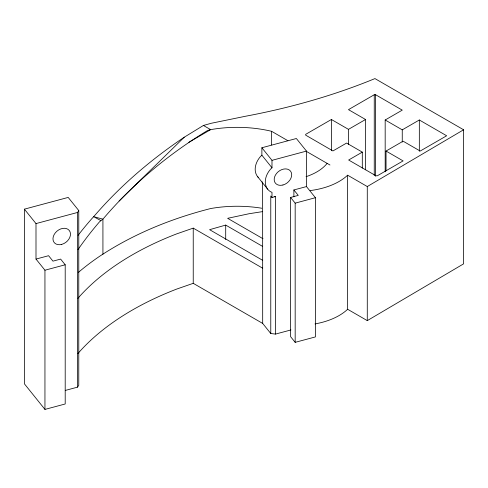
<?xml version="1.0" encoding="UTF-8"?>
<svg xmlns="http://www.w3.org/2000/svg" width="488" height="488" viewBox="0 0 488 488"><rect width="100%" height="100%" fill="white"/><g stroke="black" fill="none" stroke-linecap="round" stroke-linejoin="round"><path stroke-width="0.73" d="M77.94 353.501A291.69 168.409 0 0 1 176.656 289.091L193.236 283.327L262.684 323.422L270.773 333.511L275.494 334.091L275.494 196.572L271.987 197.512L271.987 192.333L270.468 191.692A19.447 14.402 -38.8 0 1 270.468 169.232L271.987 167.774L261.873 155.196L261.879 147.754L296.362 138.513L306.476 151.091L306.476 186.581L315.425 197.713L315.431 336.915L295.173 342.344L290.598 336.653L290.598 197.451L298.26 195.395L293.886 189.954L306.476 186.581M270.773 333.511L270.773 195.993L271.987 197.512M271.578 144.954L271.578 131.296A90.213 52.082 0 0 0 210.639 129.637L207.601 130.479C168.336 154.275 132.632 184.104 102.925 219.155L99.491 221.839A339.569 271.907 -19 0 0 78.019 249.539M262.129 181.774L262.635 184.354L262.684 323.422M65.258 390.443L77.574 387.136L77.574 212.451L78.769 210.566L68.198 197.42L24.4 209.163L24.449 383.885L44.951 409.414L65.203 403.985L65.203 264.783L60.628 259.091L52.96 261.147L48.587 255.706L36.002 259.079L35.996 223.589L24.4 209.163M77.574 387.136L78.769 385.252L78.769 210.566M119.084 200.983L184.263 137.207L203.411 125.465L211.316 123.257L245.513 116.248A476.294 274.982 0 0 0 374.943 78.592L463.6 129.778L463.6 263.856L367.281 320.622L347.633 309.276A58.267 33.642 0 0 1 315.016 323.922M261.873 155.196L260.354 156.654A19.447 14.402 -38.8 0 0 258.555 177.699M184.263 137.207C150.804 159.667 119.926 186.062 93.672 216.702L92.134 218.325A347.236 275.165 -17.6 0 0 78.135 235.259M367.281 320.622L367.281 186.544L463.6 129.778M188.856 142.307L210.639 129.637L203.411 125.465M348.475 144.594L348.475 129.357L331.395 119.499L305.659 134.359L305.665 135.145L332.932 150.944L346.596 143.063L362.303 152.128L362.303 168.067M385.185 171.794L385.178 119.993L402.258 110.136L375.62 94.751L374.253 94.751L348.469 109.641L365.549 119.499L365.549 169.781M348.475 129.357L365.549 119.499M362.303 152.128L348.645 160.015L375.967 175.784L377.334 175.784L403.112 160.906L386.038 151.048L403.112 141.191L420.192 151.048L446.654 135.768L419.332 119.993L402.252 129.851L385.178 119.993M262.678 268.211L193.236 228.122L176.65 233.886A291.69 168.409 0 0 0 77.934 298.29M262.532 246.349L225.706 225.09L209.596 229.677L262.532 260.238M35.996 223.589L77.574 212.451M261.879 147.754L271.987 160.339L306.476 151.091M36.002 259.079L44.945 270.212L65.203 264.783M290.598 197.451L295.173 203.142L315.425 197.713M275.494 334.091L290.952 329.949M262.575 211.615L249.081 213.732L227.64 218.319L263.008 238.736M274.146 196.408L275.494 196.572M100.735 220.515L93.672 216.702L102.925 219.155L102.931 254.254M271.578 131.296L287.914 140.727M306.214 151.292L329.967 165.005M310.167 190.576A58.267 33.642 0 0 0 347.627 175.198L367.281 186.544M257.548 176.571L267.662 189.155M419.332 119.993L419.332 151.225M402.252 129.851L402.252 142.038M386.038 151.048L386.038 170.855M375.62 94.751L375.62 176.266M374.253 94.751L374.253 175.509M347.627 175.198L347.633 309.276M331.395 119.499L331.401 150.731M295.173 203.142L295.173 342.344M293.886 189.954L293.886 196.804M271.987 160.339L271.987 167.774M225.706 225.09L225.706 239.498M193.236 228.122L193.236 283.327M44.945 270.212L44.951 409.414M78.251 272.511A314.046 181.316 0 0 1 99.522 256.359C133.346 233.947 171.41 218.532 210.639 208.547A90.213 52.082 0 0 1 261.781 208.236M327.131 163.37A51.185 29.548 0 0 1 306.061 176.68M61.726 244.39A9.656 7.155 -38.8 0 0 69.308 230.525A9.656 7.155 -38.8 0 0 54.137 234.594A9.656 7.155 -38.8 0 0 61.726 244.39M282.936 185.007A9.656 7.155 -38.8 0 0 290.525 171.142A9.656 7.155 -38.8 0 0 275.354 175.21A9.656 7.155 -38.8 0 0 282.936 185.007"/></g></svg>
